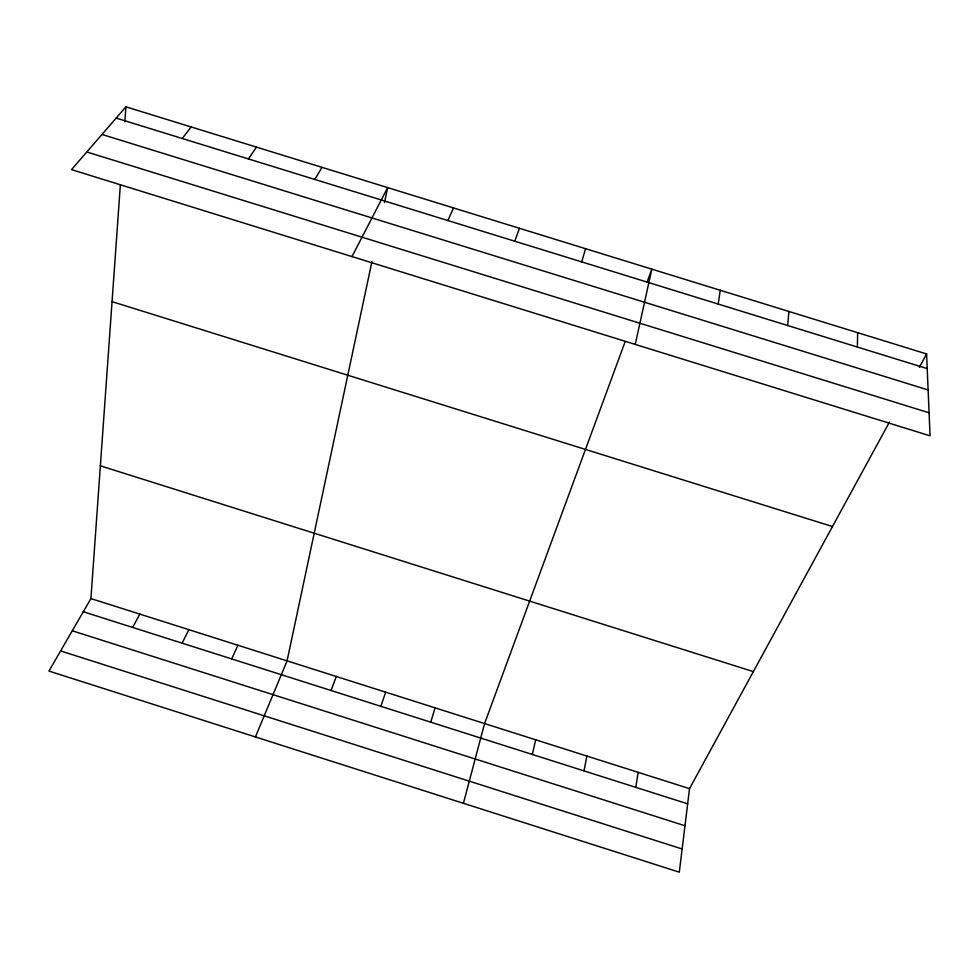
<?xml version="1.0" encoding="UTF-8"?>
<svg xmlns="http://www.w3.org/2000/svg" width="979" height="979" viewBox="0 0 979 979"><rect width="100%" height="100%" fill="white"/><g stroke="black" fill="none" stroke-linecap="round" stroke-linejoin="round"><path stroke-width="1.47" d="M857.371 347.043L857.653 332.676M889.47 422.022L689.522 788.646L679.304 872.179L48.95 671.068L90.925 598.573L120.344 185.117M124.847 121.849L125.912 106.821L926.599 353.957L930.05 435.826L71.516 169.624L125.912 106.821M787.703 325.53L788.89 311.457M718.194 304.053L720.275 290.273M635.787 787.349L638.149 772.333M584.01 770.889L586.874 756.045M371.947 261.577L287.08 660.849L255.421 736.942M384.49 202.518L387.66 187.613L351.987 256.584M635.236 344.412L651.83 269.152L647.095 282.05M532.331 754.466L535.684 739.794M463.41 803.294L484.581 723.567L625.153 341.634M581.722 261.895L585.564 248.69M430.748 722.184L435.08 707.854M380.855 706.324L385.665 692.153M514.746 241.213L519.445 228.291M331.037 690.501L336.323 676.489M447.929 220.569L453.473 207.927M231.68 658.916L237.909 645.247M182.131 643.166L188.837 629.656M132.667 627.453L139.838 614.102M919.33 367.284L926.599 353.957M314.761 179.426L321.993 167.348M248.409 158.928L256.486 147.119M182.204 138.48L191.125 126.952M116.158 118.08L927.211 368.618M101.987 134.453L928.116 389.948M86.813 151.965L929.071 412.783M112.059 301.642L832.468 526.531M100.372 465.833L753.353 671.606M90.925 598.573L689.522 788.646M83.288 611.753L687.662 803.832M72.275 630.782L684.982 825.75M60.6 650.937L682.143 848.977"/></g></svg>
